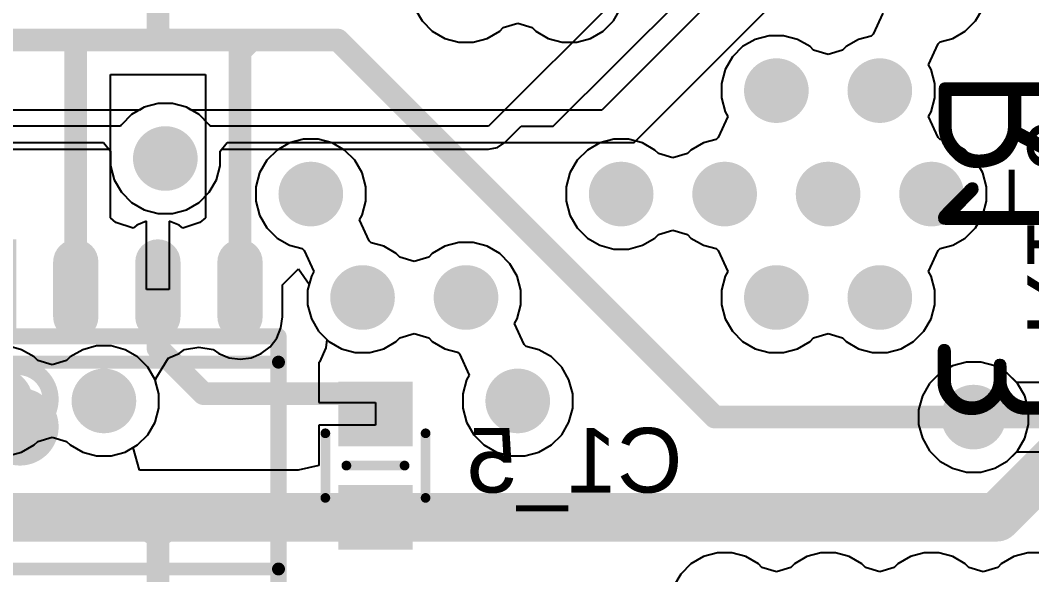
# Model space of a CAD drawing. Header units: inches. Extents: x 0 to 106, y 0 to 106.
# Drawn here: x 58.51 to 74.15, y 50.31 to 58.89 of the extents above; entities that cross this region are included whole.
import ezdxf

# ---------------------------------------------------------------- set-up
doc = ezdxf.new("R2010")
doc.units = ezdxf.units.IN
for name, color, linetype in [('Assembly Notes', 56, 'Continuous'), ('Board Shape', 56, 'Continuous'), ('Bottom Layer', 5, 'Continuous'), ('Bottom Overlay', 54, 'Continuous'), ('Bottom Paste', 16, 'Continuous'), ('Bottom Solder', 6, 'Continuous'), ('Layer 1', 16, 'Continuous'), ('Layer 2', 76, 'Continuous'), ('Mechanical 13', 56, 'Continuous'), ('Top Layer', 1, 'Continuous'), ('Via Holes', 16, 'Continuous')]:
    doc.layers.add(name, color=color, linetype=linetype)
doc.styles.add('Arial', font='', dxfattribs={"height": 0.2})
doc.styles.add('GOST type B', font='', dxfattribs={"height": 0.2})
doc.styles.get('Arial').set_extended_font_data('Arial')
doc.styles.get('GOST type B').set_extended_font_data('GOST type B')

# ---------------------------------------------------------------- blocks, each defined once
blk = doc.blocks.new('0603R_B_194')
at = {"layer": 'Bottom Layer'}
for points in [[(-0.25, 0.475), (-0.25, -0.475), (-1.05, -0.475), (-1.05, 0.475)], [(1.05, 0.475), (1.05, -0.475), (0.25, -0.475), (0.25, 0.475)]]:
    blk.add_hatch(color=5, dxfattribs=at).paths.add_polyline_path(points)
at = {"layer": 'Bottom Paste'}
for points in [[(-0.25, 0.475), (-0.25, -0.475), (-1.05, -0.475), (-1.05, 0.475)], [(1.05, 0.475), (1.05, -0.475), (0.25, -0.475), (0.25, 0.475)]]:
    blk.add_hatch(color=16, dxfattribs=at).paths.add_polyline_path(points)
at = {"layer": 'Bottom Solder'}
for points in [[(-0.2, 0.525), (-0.2, -0.525), (-1.1, -0.525), (-1.1, 0.525)], [(1.1, 0.525), (1.1, -0.525), (0.2, -0.525), (0.2, 0.525)]]:
    blk.add_hatch(color=6, dxfattribs=at).paths.add_polyline_path(points)
at = {"layer": 'Assembly Notes'}
for points in [[(0.85, 0.475, 0.25, 0.25, 0), (-0.85, 0.475, 0.25, 0.25, 0)], [(-0.85, -0.475, 0.25, 0.25, 0), (-0.85, 0.475, 0.25, 0.25, 0)], [(0.85, -0.475, 0.25, 0.25, 0), (0.85, 0.475, 0.25, 0.25, 0)], [(0.85, -0.475, 0.25, 0.25, 0), (-0.85, -0.475, 0.25, 0.25, 0)]]:
    blk.add_lwpolyline(points, format="xyseb", dxfattribs=at)
for points in [[(-0.913, 0.475, 0.125, 0.125, 1), (-0.788, 0.475, 0.125, 0.125, 1)], [(-0.913, 0.475, 0.125, 0.125, 1), (-0.788, 0.475, 0.125, 0.125, 1)], [(0.787, 0.475, 0.125, 0.125, 1), (0.912, 0.475, 0.125, 0.125, 1)], [(0.787, 0.475, 0.125, 0.125, 1), (0.912, 0.475, 0.125, 0.125, 1)], [(-0.913, -0.475, 0.125, 0.125, 1), (-0.788, -0.475, 0.125, 0.125, 1)], [(-0.913, -0.475, 0.125, 0.125, 1), (-0.788, -0.475, 0.125, 0.125, 1)], [(0.787, -0.475, 0.125, 0.125, 1), (0.912, -0.475, 0.125, 0.125, 1)], [(0.787, -0.475, 0.125, 0.125, 1), (0.912, -0.475, 0.125, 0.125, 1)]]:
    blk.add_lwpolyline(points, format="xyseb", close=True, dxfattribs=at)
at = {"layer": 'Bottom Overlay'}
for points in [[(0.5, 0.725, 0.15, 0.15, 0), (-0.5, 0.725, 0.15, 0.15, 0)], [(0.5, -0.725, 0.15, 0.15, 0), (-0.5, -0.725, 0.15, 0.15, 0)]]:
    blk.add_lwpolyline(points, format="xyseb", dxfattribs=at)
for points in [[(-0.537, 0.725, 0.075, 0.075, 1), (-0.462, 0.725, 0.075, 0.075, 1)], [(0.462, 0.725, 0.075, 0.075, 1), (0.537, 0.725, 0.075, 0.075, 1)], [(-0.537, -0.725, 0.075, 0.075, 1), (-0.462, -0.725, 0.075, 0.075, 1)], [(0.462, -0.725, 0.075, 0.075, 1), (0.537, -0.725, 0.075, 0.075, 1)]]:
    blk.add_lwpolyline(points, format="xyseb", close=True, dxfattribs=at)
at = {"layer": 'Assembly Notes', "style": 'GOST type B', "text_generation_flag": 2}
blk.add_text('R1_3', height=2.15, rotation=-180, dxfattribs=at).set_placement((-2.4, -1.4))
blk = doc.blocks.new('SOIC_8_B_246')
at = {"layer": 'Bottom Layer'}
h = blk.add_hatch(color=5, dxfattribs=at)
edge = h.paths.add_edge_path()
edge.add_arc((-3.15, 1.905), 0.3, 90, 270)
edge.add_line((-3.15, 1.605), (-2.3, 1.605))
edge.add_arc((-2.3, 1.905), 0.3, 270, 450)
edge.add_line((-2.3, 2.205), (-3.15, 2.205))
h = blk.add_hatch(color=5, dxfattribs=at)
edge = h.paths.add_edge_path()
edge.add_arc((2.3, 1.905), 0.3, 90, 270)
edge.add_line((2.3, 1.605), (3.15, 1.605))
edge.add_arc((3.15, 1.905), 0.3, 270, 450)
edge.add_line((3.15, 2.205), (2.3, 2.205))
h = blk.add_hatch(color=5, dxfattribs=at)
edge = h.paths.add_edge_path()
edge.add_arc((-3.15, 0.635), 0.3, 90, 270)
edge.add_line((-3.15, 0.335), (-2.3, 0.335))
edge.add_arc((-2.3, 0.635), 0.3, 270, 450)
edge.add_line((-2.3, 0.935), (-3.15, 0.935))
h = blk.add_hatch(color=5, dxfattribs=at)
edge = h.paths.add_edge_path()
edge.add_arc((2.3, 0.635), 0.3, 90, 270)
edge.add_line((2.3, 0.335), (3.15, 0.335))
edge.add_arc((3.15, 0.635), 0.3, 270, 450)
edge.add_line((3.15, 0.935), (2.3, 0.935))
h = blk.add_hatch(color=5, dxfattribs=at)
edge = h.paths.add_edge_path()
edge.add_arc((-3.15, -0.635), 0.3, 90, 270)
edge.add_line((-3.15, -0.935), (-2.3, -0.935))
edge.add_arc((-2.3, -0.635), 0.3, 270, 450)
edge.add_line((-2.3, -0.335), (-3.15, -0.335))
h = blk.add_hatch(color=5, dxfattribs=at)
edge = h.paths.add_edge_path()
edge.add_arc((2.3, -0.635), 0.3, 90, 270)
edge.add_line((2.3, -0.935), (3.15, -0.935))
edge.add_arc((3.15, -0.635), 0.3, 270, 450)
edge.add_line((3.15, -0.335), (2.3, -0.335))
blk.add_hatch(color=5, dxfattribs=at).paths.add_polyline_path([(-2, -1.605), (-2, -2.205), (-3.45, -2.205), (-3.45, -1.605)])
h = blk.add_hatch(color=5, dxfattribs=at)
edge = h.paths.add_edge_path()
edge.add_arc((2.3, -1.905), 0.3, 90, 270)
edge.add_line((2.3, -2.205), (3.15, -2.205))
edge.add_arc((3.15, -1.905), 0.3, 270, 450)
edge.add_line((3.15, -1.605), (2.3, -1.605))
at = {"layer": 'Bottom Paste'}
h = blk.add_hatch(color=16, dxfattribs=at)
edge = h.paths.add_edge_path()
edge.add_arc((-3.15, 1.905), 0.3, 90, 270)
edge.add_line((-3.15, 1.605), (-2.3, 1.605))
edge.add_arc((-2.3, 1.905), 0.3, 270, 450)
edge.add_line((-2.3, 2.205), (-3.15, 2.205))
h = blk.add_hatch(color=16, dxfattribs=at)
edge = h.paths.add_edge_path()
edge.add_arc((2.3, 1.905), 0.3, 90, 270)
edge.add_line((2.3, 1.605), (3.15, 1.605))
edge.add_arc((3.15, 1.905), 0.3, 270, 450)
edge.add_line((3.15, 2.205), (2.3, 2.205))
h = blk.add_hatch(color=16, dxfattribs=at)
edge = h.paths.add_edge_path()
edge.add_arc((-3.15, 0.635), 0.3, 90, 270)
edge.add_line((-3.15, 0.335), (-2.3, 0.335))
edge.add_arc((-2.3, 0.635), 0.3, 270, 450)
edge.add_line((-2.3, 0.935), (-3.15, 0.935))
h = blk.add_hatch(color=16, dxfattribs=at)
edge = h.paths.add_edge_path()
edge.add_arc((2.3, 0.635), 0.3, 90, 270)
edge.add_line((2.3, 0.335), (3.15, 0.335))
edge.add_arc((3.15, 0.635), 0.3, 270, 450)
edge.add_line((3.15, 0.935), (2.3, 0.935))
h = blk.add_hatch(color=16, dxfattribs=at)
edge = h.paths.add_edge_path()
edge.add_arc((-3.15, -0.635), 0.3, 90, 270)
edge.add_line((-3.15, -0.935), (-2.3, -0.935))
edge.add_arc((-2.3, -0.635), 0.3, 270, 450)
edge.add_line((-2.3, -0.335), (-3.15, -0.335))
h = blk.add_hatch(color=16, dxfattribs=at)
edge = h.paths.add_edge_path()
edge.add_arc((2.3, -0.635), 0.3, 90, 270)
edge.add_line((2.3, -0.935), (3.15, -0.935))
edge.add_arc((3.15, -0.635), 0.3, 270, 450)
edge.add_line((3.15, -0.335), (2.3, -0.335))
blk.add_hatch(color=16, dxfattribs=at).paths.add_polyline_path([(-2, -1.605), (-2, -2.205), (-3.45, -2.205), (-3.45, -1.605)])
h = blk.add_hatch(color=16, dxfattribs=at)
edge = h.paths.add_edge_path()
edge.add_arc((2.3, -1.905), 0.3, 90, 270)
edge.add_line((2.3, -2.205), (3.15, -2.205))
edge.add_arc((3.15, -1.905), 0.3, 270, 450)
edge.add_line((3.15, -1.605), (2.3, -1.605))
at = {"layer": 'Bottom Solder'}
h = blk.add_hatch(color=6, dxfattribs=at)
edge = h.paths.add_edge_path()
edge.add_arc((-3.15, 1.905), 0.35, 90, 270)
edge.add_line((-3.15, 1.555), (-2.3, 1.555))
edge.add_arc((-2.3, 1.905), 0.35, 270, 450)
edge.add_line((-2.3, 2.255), (-3.15, 2.255))
h = blk.add_hatch(color=6, dxfattribs=at)
edge = h.paths.add_edge_path()
edge.add_arc((2.3, 1.905), 0.35, 90, 270)
edge.add_line((2.3, 1.555), (3.15, 1.555))
edge.add_arc((3.15, 1.905), 0.35, 270, 450)
edge.add_line((3.15, 2.255), (2.3, 2.255))
h = blk.add_hatch(color=6, dxfattribs=at)
edge = h.paths.add_edge_path()
edge.add_arc((-3.15, 0.635), 0.35, 90, 270)
edge.add_line((-3.15, 0.285), (-2.3, 0.285))
edge.add_arc((-2.3, 0.635), 0.35, 270, 450)
edge.add_line((-2.3, 0.985), (-3.15, 0.985))
h = blk.add_hatch(color=6, dxfattribs=at)
edge = h.paths.add_edge_path()
edge.add_arc((2.3, 0.635), 0.35, 90, 270)
edge.add_line((2.3, 0.285), (3.15, 0.285))
edge.add_arc((3.15, 0.635), 0.35, 270, 450)
edge.add_line((3.15, 0.985), (2.3, 0.985))
h = blk.add_hatch(color=6, dxfattribs=at)
edge = h.paths.add_edge_path()
edge.add_arc((-3.15, -0.635), 0.35, 90, 270)
edge.add_line((-3.15, -0.985), (-2.3, -0.985))
edge.add_arc((-2.3, -0.635), 0.35, 270, 450)
edge.add_line((-2.3, -0.285), (-3.15, -0.285))
h = blk.add_hatch(color=6, dxfattribs=at)
edge = h.paths.add_edge_path()
edge.add_arc((2.3, -0.635), 0.35, 90, 270)
edge.add_line((2.3, -0.985), (3.15, -0.985))
edge.add_arc((3.15, -0.635), 0.35, 270, 450)
edge.add_line((3.15, -0.285), (2.3, -0.285))
blk.add_hatch(color=6, dxfattribs=at).paths.add_polyline_path([(-1.95, -1.555), (-1.95, -2.255), (-3.5, -2.255), (-3.5, -1.555)])
h = blk.add_hatch(color=6, dxfattribs=at)
edge = h.paths.add_edge_path()
edge.add_arc((2.3, -1.905), 0.35, 90, 270)
edge.add_line((2.3, -2.255), (3.15, -2.255))
edge.add_arc((3.15, -1.905), 0.35, 270, 450)
edge.add_line((3.15, -1.555), (2.3, -1.555))
at = {"layer": 'Bottom Overlay'}
for points in [[(1.6, 2.5, 0.2, 0.2, 0), (-1.6, 2.5, 0.2, 0.2, 0)], [(-1.6, -2.5, 0.2, 0.2, 0), (-1.6, 2.5, 0.2, 0.2, 0)], [(1.6, -2.5, 0.2, 0.2, 0), (1.6, 2.5, 0.2, 0.2, 0)], [(1.6, -2.5, 0.2, 0.2, 0), (-1.6, -2.5, 0.2, 0.2, 0)]]:
    blk.add_lwpolyline(points, format="xyseb", dxfattribs=at)
for points in [[(-1.65, 2.5, 0.1, 0.1, 1), (-1.55, 2.5, 0.1, 0.1, 1)], [(-1.65, 2.5, 0.1, 0.1, 1), (-1.55, 2.5, 0.1, 0.1, 1)], [(1.55, 2.5, 0.1, 0.1, 1), (1.65, 2.5, 0.1, 0.1, 1)], [(1.55, 2.5, 0.1, 0.1, 1), (1.65, 2.5, 0.1, 0.1, 1)], [(-0.3, -1.5, 0.6, 0.6, 1), (-0.9, -1.5, 0.6, 0.6, 1)], [(-1.05, -1.5, 0.3, 0.3, 1), (-0.75, -1.5, 0.3, 0.3, 1)], [(-0.45, -1.5, 0.3, 0.3, 1), (-0.15, -1.5, 0.3, 0.3, 1)], [(-1.65, -2.5, 0.1, 0.1, 1), (-1.55, -2.5, 0.1, 0.1, 1)], [(-1.65, -2.5, 0.1, 0.1, 1), (-1.55, -2.5, 0.1, 0.1, 1)], [(1.55, -2.5, 0.1, 0.1, 1), (1.65, -2.5, 0.1, 0.1, 1)], [(1.55, -2.5, 0.1, 0.1, 1), (1.65, -2.5, 0.1, 0.1, 1)], [(-2.6, -2.755, 0.25, 0.25, 1), (-2.85, -2.755, 0.25, 0.25, 1)], [(-2.913, -2.755, 0.125, 0.125, 1), (-2.788, -2.755, 0.125, 0.125, 1)], [(-2.662, -2.755, 0.125, 0.125, 1), (-2.538, -2.755, 0.125, 0.125, 1)]]:
    blk.add_lwpolyline(points, format="xyseb", close=True, dxfattribs=at)
at = {"layer": 'Mechanical 13'}
for points in [[(-2, -2.5, 0.25, 0.25, 0), (-2, 2.5, 0.25, 0.25, 0)], [(2, 2.5, 0.25, 0.25, 0), (-2, 2.5, 0.25, 0.25, 0)], [(2, -2.5, 0.25, 0.25, 0), (2, 2.5, 0.25, 0.25, 0)], [(2, -2.5, 0.25, 0.25, 0), (-2, -2.5, 0.25, 0.25, 0)]]:
    blk.add_lwpolyline(points, format="xyseb", dxfattribs=at)
for points in [[(-2.063, 2.5, 0.125, 0.125, 1), (-1.938, 2.5, 0.125, 0.125, 1)], [(-2.063, 2.5, 0.125, 0.125, 1), (-1.938, 2.5, 0.125, 0.125, 1)], [(1.937, 2.5, 0.125, 0.125, 1), (2.062, 2.5, 0.125, 0.125, 1)], [(1.937, 2.5, 0.125, 0.125, 1), (2.062, 2.5, 0.125, 0.125, 1)], [(-0.525, -1.525, 0.25, 0.25, 1), (-1.525, -1.525, 0.25, 0.25, 1)], [(-1.587, -1.525, 0.125, 0.125, 1), (-1.463, -1.525, 0.125, 0.125, 1)], [(-0.588, -1.525, 0.125, 0.125, 1), (-0.463, -1.525, 0.125, 0.125, 1)], [(-2.063, -2.5, 0.125, 0.125, 1), (-1.938, -2.5, 0.125, 0.125, 1)], [(-2.063, -2.5, 0.125, 0.125, 1), (-1.938, -2.5, 0.125, 0.125, 1)], [(1.937, -2.5, 0.125, 0.125, 1), (2.062, -2.5, 0.125, 0.125, 1)], [(1.937, -2.5, 0.125, 0.125, 1), (2.062, -2.5, 0.125, 0.125, 1)]]:
    blk.add_lwpolyline(points, format="xyseb", close=True, dxfattribs=at)
blk = doc.blocks.new('0603C_B_254')
at = {"layer": 'Bottom Layer'}
for points in [[(-0.35, 0.525), (-0.35, -0.525), (-1.25, -0.525), (-1.25, 0.525)], [(1.25, 0.525), (1.25, -0.525), (0.35, -0.525), (0.35, 0.525)]]:
    blk.add_hatch(color=5, dxfattribs=at).paths.add_polyline_path(points)
at = {"layer": 'Bottom Paste'}
for points in [[(-0.35, 0.525), (-0.35, -0.525), (-1.25, -0.525), (-1.25, 0.525)], [(1.25, 0.525), (1.25, -0.525), (0.35, -0.525), (0.35, 0.525)]]:
    blk.add_hatch(color=16, dxfattribs=at).paths.add_polyline_path(points)
at = {"layer": 'Bottom Solder'}
for points in [[(-0.3, 0.575), (-0.3, -0.575), (-1.3, -0.575), (-1.3, 0.575)], [(1.3, 0.575), (1.3, -0.575), (0.3, -0.575), (0.3, 0.575)]]:
    blk.add_hatch(color=6, dxfattribs=at).paths.add_polyline_path(points)
at = {"layer": 'Bottom Overlay'}
for points in [[(0.5, 0.775, 0.15, 0.15, 0), (-0.5, 0.775, 0.15, 0.15, 0)], [(0, -0.45, 0.15, 0.15, 0), (0, 0.45, 0.15, 0.15, 0)], [(0.5, -0.775, 0.15, 0.15, 0), (-0.5, -0.775, 0.15, 0.15, 0)]]:
    blk.add_lwpolyline(points, format="xyseb", dxfattribs=at)
for points in [[(-0.537, 0.775, 0.075, 0.075, 1), (-0.462, 0.775, 0.075, 0.075, 1)], [(0.462, 0.775, 0.075, 0.075, 1), (0.537, 0.775, 0.075, 0.075, 1)], [(-0.038, 0.45, 0.075, 0.075, 1), (0.038, 0.45, 0.075, 0.075, 1)], [(-0.038, -0.45, 0.075, 0.075, 1), (0.038, -0.45, 0.075, 0.075, 1)], [(-0.537, -0.775, 0.075, 0.075, 1), (-0.462, -0.775, 0.075, 0.075, 1)], [(0.462, -0.775, 0.075, 0.075, 1), (0.537, -0.775, 0.075, 0.075, 1)]]:
    blk.add_lwpolyline(points, format="xyseb", close=True, dxfattribs=at)

msp = doc.modelspace()

# ---------------------------------------------------------------- hatches: boundary and pattern name
at = {"layer": 'Bottom Layer'}
h = msp.add_hatch(color=5, dxfattribs=at)
edge = h.paths.add_edge_path()
edge.add_arc((70.2, 57.8), 0.5, 0, 360)
h = msp.add_hatch(color=5, dxfattribs=at)
edge = h.paths.add_edge_path()
edge.add_arc((71.8, 57.8), 0.5, 0, 360)
h = msp.add_hatch(color=5, dxfattribs=at)
edge = h.paths.add_edge_path()
edge.add_arc((60.75, 56.75), 0.5, 0, 360)
h = msp.add_hatch(color=5, dxfattribs=at)
edge = h.paths.add_edge_path()
edge.add_arc((63, 56.2), 0.5, 0, 360)
h = msp.add_hatch(color=5, dxfattribs=at)
edge = h.paths.add_edge_path()
edge.add_arc((67.8, 56.2), 0.5, 0, 360)
h = msp.add_hatch(color=5, dxfattribs=at)
edge = h.paths.add_edge_path()
edge.add_arc((69.4, 56.2), 0.5, 0, 360)
h = msp.add_hatch(color=5, dxfattribs=at)
edge = h.paths.add_edge_path()
edge.add_arc((71, 56.2), 0.5, 0, 360)
h = msp.add_hatch(color=5, dxfattribs=at)
edge = h.paths.add_edge_path()
edge.add_arc((72.6, 56.2), 0.5, 0, 360)
h = msp.add_hatch(color=5, dxfattribs=at)
edge = h.paths.add_edge_path()
edge.add_arc((63.8, 54.6), 0.5, 0, 360)
h = msp.add_hatch(color=5, dxfattribs=at)
edge = h.paths.add_edge_path()
edge.add_arc((65.4, 54.6), 0.5, 0, 360)
h = msp.add_hatch(color=5, dxfattribs=at)
edge = h.paths.add_edge_path()
edge.add_arc((70.2, 54.6), 0.5, 0, 360)
h = msp.add_hatch(color=5, dxfattribs=at)
edge = h.paths.add_edge_path()
edge.add_arc((71.8, 54.6), 0.5, 0, 360)
h = msp.add_hatch(color=5, dxfattribs=at)
edge = h.paths.add_edge_path()
edge.add_arc((58.2, 53), 0.5, 0, 360)
h = msp.add_hatch(color=5, dxfattribs=at)
edge = h.paths.add_edge_path()
edge.add_arc((59.8, 53), 0.5, 0, 360)
h = msp.add_hatch(color=5, dxfattribs=at)
edge = h.paths.add_edge_path()
edge.add_arc((66.2, 53), 0.5, 0, 360)
h = msp.add_hatch(color=5, dxfattribs=at)
edge = h.paths.add_edge_path()
edge.add_arc((73.25, 52.75), 0.5, 0, 360)
at = {"layer": 'Layer 1'}
h = msp.add_hatch(color=16, dxfattribs=at)
edge = h.paths.add_edge_path()
edge.add_arc((70.2, 57.8), 0.5, 0, 360)
h = msp.add_hatch(color=16, dxfattribs=at)
edge = h.paths.add_edge_path()
edge.add_arc((71.8, 57.8), 0.5, 0, 360)
h = msp.add_hatch(color=16, dxfattribs=at)
edge = h.paths.add_edge_path()
edge.add_arc((60.75, 56.75), 0.5, 0, 360)
h = msp.add_hatch(color=16, dxfattribs=at)
edge = h.paths.add_edge_path()
edge.add_arc((63, 56.2), 0.5, 0, 360)
h = msp.add_hatch(color=16, dxfattribs=at)
edge = h.paths.add_edge_path()
edge.add_arc((67.8, 56.2), 0.5, 0, 360)
h = msp.add_hatch(color=16, dxfattribs=at)
edge = h.paths.add_edge_path()
edge.add_arc((69.4, 56.2), 0.5, 0, 360)
h = msp.add_hatch(color=16, dxfattribs=at)
edge = h.paths.add_edge_path()
edge.add_arc((71, 56.2), 0.5, 0, 360)
h = msp.add_hatch(color=16, dxfattribs=at)
edge = h.paths.add_edge_path()
edge.add_arc((72.6, 56.2), 0.5, 0, 360)
h = msp.add_hatch(color=16, dxfattribs=at)
edge = h.paths.add_edge_path()
edge.add_arc((63.8, 54.6), 0.5, 0, 360)
h = msp.add_hatch(color=16, dxfattribs=at)
edge = h.paths.add_edge_path()
edge.add_arc((65.4, 54.6), 0.5, 0, 360)
h = msp.add_hatch(color=16, dxfattribs=at)
edge = h.paths.add_edge_path()
edge.add_arc((70.2, 54.6), 0.5, 0, 360)
h = msp.add_hatch(color=16, dxfattribs=at)
edge = h.paths.add_edge_path()
edge.add_arc((71.8, 54.6), 0.5, 0, 360)
h = msp.add_hatch(color=16, dxfattribs=at)
edge = h.paths.add_edge_path()
edge.add_arc((58.2, 53), 0.5, 0, 360)
h = msp.add_hatch(color=16, dxfattribs=at)
edge = h.paths.add_edge_path()
edge.add_arc((59.8, 53), 0.5, 0, 360)
h = msp.add_hatch(color=16, dxfattribs=at)
edge = h.paths.add_edge_path()
edge.add_arc((66.2, 53), 0.5, 0, 360)
h = msp.add_hatch(color=16, dxfattribs=at)
edge = h.paths.add_edge_path()
edge.add_arc((73.25, 52.75), 0.5, 0, 360)
at = {"layer": 'Layer 2'}
h = msp.add_hatch(color=76, dxfattribs=at)
edge = h.paths.add_edge_path()
edge.add_arc((70.2, 57.8), 0.5, 0, 360)
h = msp.add_hatch(color=76, dxfattribs=at)
edge = h.paths.add_edge_path()
edge.add_arc((71.8, 57.8), 0.5, 0, 360)
h = msp.add_hatch(color=76, dxfattribs=at)
edge = h.paths.add_edge_path()
edge.add_arc((60.75, 56.75), 0.5, 0, 360)
h = msp.add_hatch(color=76, dxfattribs=at)
edge = h.paths.add_edge_path()
edge.add_arc((63, 56.2), 0.5, 0, 360)
h = msp.add_hatch(color=76, dxfattribs=at)
edge = h.paths.add_edge_path()
edge.add_arc((67.8, 56.2), 0.5, 0, 360)
h = msp.add_hatch(color=76, dxfattribs=at)
edge = h.paths.add_edge_path()
edge.add_arc((69.4, 56.2), 0.5, 0, 360)
h = msp.add_hatch(color=76, dxfattribs=at)
edge = h.paths.add_edge_path()
edge.add_arc((71, 56.2), 0.5, 0, 360)
h = msp.add_hatch(color=76, dxfattribs=at)
edge = h.paths.add_edge_path()
edge.add_arc((72.6, 56.2), 0.5, 0, 360)
h = msp.add_hatch(color=76, dxfattribs=at)
edge = h.paths.add_edge_path()
edge.add_arc((63.8, 54.6), 0.5, 0, 360)
h = msp.add_hatch(color=76, dxfattribs=at)
edge = h.paths.add_edge_path()
edge.add_arc((65.4, 54.6), 0.5, 0, 360)
h = msp.add_hatch(color=76, dxfattribs=at)
edge = h.paths.add_edge_path()
edge.add_arc((70.2, 54.6), 0.5, 0, 360)
h = msp.add_hatch(color=76, dxfattribs=at)
edge = h.paths.add_edge_path()
edge.add_arc((71.8, 54.6), 0.5, 0, 360)
h = msp.add_hatch(color=76, dxfattribs=at)
edge = h.paths.add_edge_path()
edge.add_arc((58.2, 53), 0.5, 0, 360)
h = msp.add_hatch(color=76, dxfattribs=at)
edge = h.paths.add_edge_path()
edge.add_arc((59.8, 53), 0.5, 0, 360)
h = msp.add_hatch(color=76, dxfattribs=at)
edge = h.paths.add_edge_path()
edge.add_arc((66.2, 53), 0.5, 0, 360)
h = msp.add_hatch(color=76, dxfattribs=at)
edge = h.paths.add_edge_path()
edge.add_arc((73.25, 52.75), 0.5, 0, 360)
at = {"layer": 'Top Layer'}
h = msp.add_hatch(color=1, dxfattribs=at)
edge = h.paths.add_edge_path()
edge.add_arc((70.2, 57.8), 0.5, 0, 360)
h = msp.add_hatch(color=1, dxfattribs=at)
edge = h.paths.add_edge_path()
edge.add_arc((71.8, 57.8), 0.5, 0, 360)
h = msp.add_hatch(color=1, dxfattribs=at)
edge = h.paths.add_edge_path()
edge.add_arc((60.75, 56.75), 0.5, 0, 360)
h = msp.add_hatch(color=1, dxfattribs=at)
edge = h.paths.add_edge_path()
edge.add_arc((63, 56.2), 0.5, 0, 360)
h = msp.add_hatch(color=1, dxfattribs=at)
edge = h.paths.add_edge_path()
edge.add_arc((67.8, 56.2), 0.5, 0, 360)
h = msp.add_hatch(color=1, dxfattribs=at)
edge = h.paths.add_edge_path()
edge.add_arc((69.4, 56.2), 0.5, 0, 360)
h = msp.add_hatch(color=1, dxfattribs=at)
edge = h.paths.add_edge_path()
edge.add_arc((71, 56.2), 0.5, 0, 360)
h = msp.add_hatch(color=1, dxfattribs=at)
edge = h.paths.add_edge_path()
edge.add_arc((72.6, 56.2), 0.5, 0, 360)
h = msp.add_hatch(color=1, dxfattribs=at)
edge = h.paths.add_edge_path()
edge.add_arc((63.8, 54.6), 0.5, 0, 360)
h = msp.add_hatch(color=1, dxfattribs=at)
edge = h.paths.add_edge_path()
edge.add_arc((65.4, 54.6), 0.5, 0, 360)
h = msp.add_hatch(color=1, dxfattribs=at)
edge = h.paths.add_edge_path()
edge.add_arc((70.2, 54.6), 0.5, 0, 360)
h = msp.add_hatch(color=1, dxfattribs=at)
edge = h.paths.add_edge_path()
edge.add_arc((71.8, 54.6), 0.5, 0, 360)
h = msp.add_hatch(color=1, dxfattribs=at)
edge = h.paths.add_edge_path()
edge.add_arc((58.2, 53), 0.5, 0, 360)
h = msp.add_hatch(color=1, dxfattribs=at)
edge = h.paths.add_edge_path()
edge.add_arc((59.8, 53), 0.5, 0, 360)
h = msp.add_hatch(color=1, dxfattribs=at)
edge = h.paths.add_edge_path()
edge.add_arc((66.2, 53), 0.5, 0, 360)
h = msp.add_hatch(color=1, dxfattribs=at)
edge = h.paths.add_edge_path()
edge.add_arc((73.25, 52.75), 0.5, 0, 360)
at = {"layer": 'Via Holes'}
h = msp.add_hatch(color=7, dxfattribs=at)
edge = h.paths.add_edge_path()
edge.add_arc((70.2, 57.8), 0.25, 0, 360)
h = msp.add_hatch(color=7, dxfattribs=at)
edge = h.paths.add_edge_path()
edge.add_arc((71.8, 57.8), 0.25, 0, 360)
h = msp.add_hatch(color=7, dxfattribs=at)
edge = h.paths.add_edge_path()
edge.add_arc((60.75, 56.75), 0.25, 0, 360)
h = msp.add_hatch(color=7, dxfattribs=at)
edge = h.paths.add_edge_path()
edge.add_arc((63, 56.2), 0.25, 0, 360)
h = msp.add_hatch(color=7, dxfattribs=at)
edge = h.paths.add_edge_path()
edge.add_arc((67.8, 56.2), 0.25, 0, 360)
h = msp.add_hatch(color=7, dxfattribs=at)
edge = h.paths.add_edge_path()
edge.add_arc((69.4, 56.2), 0.25, 0, 360)
h = msp.add_hatch(color=7, dxfattribs=at)
edge = h.paths.add_edge_path()
edge.add_arc((71, 56.2), 0.25, 0, 360)
h = msp.add_hatch(color=7, dxfattribs=at)
edge = h.paths.add_edge_path()
edge.add_arc((72.6, 56.2), 0.25, 0, 360)
h = msp.add_hatch(color=7, dxfattribs=at)
edge = h.paths.add_edge_path()
edge.add_arc((63.8, 54.6), 0.25, 0, 360)
h = msp.add_hatch(color=7, dxfattribs=at)
edge = h.paths.add_edge_path()
edge.add_arc((65.4, 54.6), 0.25, 0, 360)
h = msp.add_hatch(color=7, dxfattribs=at)
edge = h.paths.add_edge_path()
edge.add_arc((70.2, 54.6), 0.25, 0, 360)
h = msp.add_hatch(color=7, dxfattribs=at)
edge = h.paths.add_edge_path()
edge.add_arc((71.8, 54.6), 0.25, 0, 360)
h = msp.add_hatch(color=7, dxfattribs=at)
edge = h.paths.add_edge_path()
edge.add_arc((59.8, 53), 0.25, 0, 360)
h = msp.add_hatch(color=7, dxfattribs=at)
edge = h.paths.add_edge_path()
edge.add_arc((66.2, 53), 0.25, 0, 360)
h = msp.add_hatch(color=7, dxfattribs=at)
edge = h.paths.add_edge_path()
edge.add_arc((73.25, 52.75), 0.25, 0, 360)

# ---------------------------------------------------------------- linework, layer by layer
at = {"layer": 'Board Shape'}
msp.add_lwpolyline([(68.125, 103.796, 0.2, 0.2, -0.680616), (76.614, 5.551, 0.2, 0.2, 0)], format="xyseb", dxfattribs=at)
at = {"layer": 'Bottom Layer'}
for p, q in [((59.9, 55.83), (59.9, 58.048)), ((59.9, 58.048), (61.37, 58.048)), ((61.37, 58.048), (61.37, 55.83)), ((59.985, 55.762), (59.9, 55.83)), ((60.25, 55.674), (59.985, 55.762)), ((60.307, 55.718), (60.25, 55.674)), ((60.46, 55.781), (60.307, 55.718)), ((60.46, 54.725), (60.46, 55.781)), ((60.963, 55.718), (60.81, 55.781)), ((60.81, 55.781), (60.81, 54.725)), ((61.02, 55.674), (60.963, 55.718)), ((61.285, 55.762), (61.02, 55.674)), ((61.37, 55.83), (61.285, 55.762)), ((62.561, 54.795), (62.81, 55.042)), ((62.81, 55.042), (62.976, 54.807)), ((62.561, 54.3), (62.561, 54.795)), ((62.976, 54.807), (62.95, 54.712)), ((60.81, 54.725), (60.46, 54.725)), ((62.95, 54.712), (62.95, 54.488)), ((62.95, 54.488), (63.008, 54.272)), ((62.538, 54.13), (62.561, 54.3)), ((62.473, 53.972), (62.538, 54.13)), ((63.008, 54.272), (63.12, 54.078)), ((62.369, 53.836), (62.473, 53.972)), ((63.12, 54.078), (63.248, 53.95)), ((61.049, 53.798), (61.27, 53.83)), ((61.27, 53.83), (61.491, 53.798)), ((62.233, 53.732), (62.369, 53.836)), ((63.232, 53.819), (63.132, 53.6)), ((63.248, 53.95), (63.232, 53.819)), ((60.604, 53.348), (60.801, 53.666)), ((60.801, 53.666), (60.805, 53.667)), ((60.805, 53.667), (60.963, 53.732)), ((60.963, 53.732), (61.049, 53.798)), ((61.491, 53.798), (61.577, 53.732)), ((61.577, 53.732), (61.735, 53.667)), ((61.735, 53.667), (61.905, 53.644)), ((61.905, 53.644), (62.075, 53.667)), ((62.075, 53.667), (62.233, 53.732)), ((63.132, 53.6), (63.125, 53.6)), ((63.125, 53.6), (63.125, 52.975)), ((60.6, 53.3), (60.604, 53.348)), ((60.65, 53.112), (60.6, 53.3)), ((60.65, 52.888), (60.65, 53.112)), ((60.592, 52.672), (60.65, 52.888)), ((63.125, 52.975), (64, 52.975)), ((64, 52.975), (64, 52.625)), ((60.48, 52.478), (60.592, 52.672)), ((64, 52.625), (63.125, 52.625)), ((63.125, 52.625), (63.125, 52.35)), ((60.322, 52.32), (60.48, 52.478)), ((60.255, 52.281), (60.322, 52.32)), ((60.349, 51.931), (60.255, 52.281)), ((63.125, 52.35), (63.125, 52)), ((63.125, 52), (62.803, 51.931)), ((62.803, 51.931), (60.349, 51.931))]:
    msp.add_line(p, q, dxfattribs=at)
for points in [[(60.635, 58.698, 0.35, 0.35, 0), (60.635, 62.275, 0.35, 0.35, 0)], [(60.635, 58.698, 0.35, 0.35, 0), (60.75, 58.583, 0.35, 0.35, 0)], [(58.095, 58.583, 0.35, 0.35, 0), (59.365, 58.583, 0.35, 0.35, 0)], [(59.365, 58.583, 0.35, 0.35, 0), (60.75, 58.583, 0.35, 0.35, 0)], [(59.365, 54.725, 0.35, 0.35, 0), (59.365, 58.583, 0.35, 0.35, 0)], [(60.75, 58.583, 0.35, 0.35, 0), (62.083, 58.583, 0.35, 0.35, 0)], [(61.905, 58.405, 0.35, 0.35, 0), (62.083, 58.583, 0.35, 0.35, 0)], [(62.083, 58.583, 0.35, 0.35, 0), (63.417, 58.583, 0.35, 0.35, 0)], [(63.417, 58.583, 0.35, 0.35, 0), (69.25, 52.75, 0.35, 0.35, 0)], [(61.905, 54.725, 0.35, 0.35, 0), (61.905, 58.405, 0.35, 0.35, 0)], [(60.635, 53.819, 0.35, 0.35, 0), (60.635, 54.725, 0.35, 0.35, 0)], [(60.635, 53.819, 0.35, 0.35, 0), (61.342, 53.112, 0.35, 0.35, 0)], [(61.342, 53.112, 0.35, 0.35, 0), (63.613, 53.112, 0.35, 0.35, 0)], [(63.613, 53.112, 0.35, 0.35, 0), (63.925, 52.8, 0.35, 0.35, 0)], [(63.925, 52.8, 0.35, 0.35, 0), (64, 52.8, 0.35, 0.35, 0)], [(69.25, 52.75, 0.35, 0.35, 0), (73.25, 52.75, 0.35, 0.35, 0)], [(73.609, 51.2, 0.75, 0.75, 0), (74.6, 52.191, 0.75, 0.75, 0)], [(50.88, 51.2, 0.75, 0.75, 0), (60.7, 51.2, 0.75, 0.75, 0)], [(60.635, 51.135, 0.75, 0.75, 0), (60.7, 51.2, 0.75, 0.75, 0)], [(60.7, 51.2, 0.75, 0.75, 0), (64, 51.2, 0.75, 0.75, 0)], [(64, 51.2, 0.75, 0.75, 0), (73.609, 51.2, 0.75, 0.75, 0)], [(60.635, 49.275, 0.35, 0.35, 0), (60.635, 51.135, 0.35, 0.35, 0)]]:
    msp.add_lwpolyline(points, format="xyseb", dxfattribs=at)
for points in [[(60.547, 58.698, 0.175, 0.175, 1), (60.722, 58.698, 0.175, 0.175, 1)], [(60.547, 58.698, 0.175, 0.175, 1), (60.722, 58.698, 0.175, 0.175, 1)], [(59.277, 58.583, 0.175, 0.175, 1), (59.452, 58.583, 0.175, 0.175, 1)], [(59.277, 58.583, 0.175, 0.175, 1), (59.452, 58.583, 0.175, 0.175, 1)], [(59.277, 58.583, 0.175, 0.175, 1), (59.452, 58.583, 0.175, 0.175, 1)], [(60.662, 58.583, 0.175, 0.175, 1), (60.838, 58.583, 0.175, 0.175, 1)], [(60.662, 58.583, 0.175, 0.175, 1), (60.838, 58.583, 0.175, 0.175, 1)], [(60.662, 58.583, 0.175, 0.175, 1), (60.838, 58.583, 0.175, 0.175, 1)], [(61.996, 58.583, 0.175, 0.175, 1), (62.171, 58.583, 0.175, 0.175, 1)], [(61.996, 58.583, 0.175, 0.175, 1), (62.171, 58.583, 0.175, 0.175, 1)], [(61.996, 58.583, 0.175, 0.175, 1), (62.171, 58.583, 0.175, 0.175, 1)], [(63.329, 58.583, 0.175, 0.175, 1), (63.504, 58.583, 0.175, 0.175, 1)], [(63.329, 58.583, 0.175, 0.175, 1), (63.504, 58.583, 0.175, 0.175, 1)], [(61.817, 58.405, 0.175, 0.175, 1), (61.992, 58.405, 0.175, 0.175, 1)], [(61.817, 58.405, 0.175, 0.175, 1), (61.992, 58.405, 0.175, 0.175, 1)], [(59.277, 54.725, 0.175, 0.175, 1), (59.452, 54.725, 0.175, 0.175, 1)], [(60.547, 54.725, 0.175, 0.175, 1), (60.722, 54.725, 0.175, 0.175, 1)], [(61.817, 54.725, 0.175, 0.175, 1), (61.992, 54.725, 0.175, 0.175, 1)], [(60.547, 53.819, 0.175, 0.175, 1), (60.722, 53.819, 0.175, 0.175, 1)], [(60.547, 53.819, 0.175, 0.175, 1), (60.722, 53.819, 0.175, 0.175, 1)], [(61.254, 53.112, 0.175, 0.175, 1), (61.429, 53.112, 0.175, 0.175, 1)], [(61.254, 53.112, 0.175, 0.175, 1), (61.429, 53.112, 0.175, 0.175, 1)], [(63.526, 53.112, 0.175, 0.175, 1), (63.701, 53.112, 0.175, 0.175, 1)], [(63.526, 53.112, 0.175, 0.175, 1), (63.701, 53.112, 0.175, 0.175, 1)], [(63.837, 52.8, 0.175, 0.175, 1), (64.013, 52.8, 0.175, 0.175, 1)], [(63.837, 52.8, 0.175, 0.175, 1), (64.013, 52.8, 0.175, 0.175, 1)], [(63.912, 52.8, 0.175, 0.175, 1), (64.087, 52.8, 0.175, 0.175, 1)], [(69.162, 52.75, 0.175, 0.175, 1), (69.337, 52.75, 0.175, 0.175, 1)], [(69.162, 52.75, 0.175, 0.175, 1), (69.337, 52.75, 0.175, 0.175, 1)], [(73.163, 52.75, 0.175, 0.175, 1), (73.338, 52.75, 0.175, 0.175, 1)], [(60.447, 51.135, 0.375, 0.375, 1), (60.822, 51.135, 0.375, 0.375, 1)], [(60.513, 51.2, 0.375, 0.375, 1), (60.888, 51.2, 0.375, 0.375, 1)], [(60.513, 51.2, 0.375, 0.375, 1), (60.888, 51.2, 0.375, 0.375, 1)], [(60.513, 51.2, 0.375, 0.375, 1), (60.888, 51.2, 0.375, 0.375, 1)], [(63.812, 51.2, 0.375, 0.375, 1), (64.187, 51.2, 0.375, 0.375, 1)], [(63.812, 51.2, 0.375, 0.375, 1), (64.187, 51.2, 0.375, 0.375, 1)], [(73.422, 51.2, 0.375, 0.375, 1), (73.797, 51.2, 0.375, 0.375, 1)], [(73.422, 51.2, 0.375, 0.375, 1), (73.797, 51.2, 0.375, 0.375, 1)], [(60.547, 51.135, 0.175, 0.175, 1), (60.722, 51.135, 0.175, 0.175, 1)]]:
    msp.add_lwpolyline(points, format="xyseb", close=True, dxfattribs=at)
at = {"layer": 'Layer 1'}
for p, q in [((70, 61.5), (65.75, 57.25)), ((66.75, 57.25), (70.5, 61)), ((60.638, 57.6), (60.422, 57.542)), ((60.862, 57.6), (60.638, 57.6)), ((61.078, 57.542), (60.862, 57.6)), ((60.228, 57.43), (60.07, 57.272)), ((60.422, 57.542), (60.228, 57.43)), ((61.272, 57.43), (61.078, 57.542)), ((61.43, 57.272), (61.272, 57.43)), ((60.07, 57.272), (60.057, 57.25)), ((61.443, 57.25), (61.43, 57.272)), ((60.057, 57.25), (13.285, 57.25)), ((65.75, 57.25), (61.443, 57.25)), ((66.002, 56.998), (66.255, 57.25)), ((66.255, 57.25), (66.75, 57.25)), ((65.887, 56.92), (66.002, 56.998)), ((13.285, 56.893), (59.876, 56.893)), ((59.876, 56.893), (59.9, 56.862)), ((59.9, 56.862), (59.9, 56.638)), ((61.6, 56.862), (61.624, 56.893)), ((61.6, 56.638), (61.6, 56.862)), ((61.624, 56.893), (65.75, 56.893)), ((65.75, 56.893), (65.887, 56.92)), ((59.9, 56.638), (59.958, 56.422)), ((61.542, 56.422), (61.6, 56.638)), ((59.958, 56.422), (60.07, 56.228)), ((61.43, 56.228), (61.542, 56.422)), ((60.07, 56.228), (60.228, 56.07)), ((61.272, 56.07), (61.43, 56.228)), ((60.228, 56.07), (60.422, 55.958)), ((61.078, 55.958), (61.272, 56.07)), ((60.422, 55.958), (60.638, 55.9)), ((60.638, 55.9), (60.862, 55.9)), ((60.862, 55.9), (61.078, 55.958)), ((72.922, 53.542), (72.728, 53.43)), ((73.138, 53.6), (72.922, 53.542)), ((73.362, 53.6), (73.138, 53.6)), ((73.578, 53.542), (73.362, 53.6)), ((73.772, 53.43), (73.578, 53.542)), ((72.728, 53.43), (72.57, 53.272)), ((73.917, 53.285), (73.772, 53.43)), ((72.57, 53.272), (72.458, 53.078)), ((76.108, 53.285), (73.917, 53.285)), ((72.458, 53.078), (72.4, 52.862)), ((72.4, 52.862), (72.4, 52.638)), ((72.4, 52.638), (72.458, 52.422)), ((72.458, 52.422), (72.57, 52.228)), ((72.57, 52.228), (72.728, 52.07)), ((73.772, 52.07), (73.917, 52.215)), ((73.917, 52.215), (76.108, 52.215)), ((72.728, 52.07), (72.922, 51.958)), ((72.922, 51.958), (73.138, 51.9)), ((73.362, 51.9), (73.578, 51.958)), ((73.578, 51.958), (73.772, 52.07)), ((73.138, 51.9), (73.362, 51.9))]:
    msp.add_line(p, q, dxfattribs=at)
msp.add_lwpolyline([(73.25, 52.75, 0.35, 0.35, 0), (76.775, 52.75, 0.35, 0.35, 0)], format="xyseb", dxfattribs=at)
msp.add_lwpolyline([(73.163, 52.75, 0.175, 0.175, 1), (73.338, 52.75, 0.175, 0.175, 1)], format="xyseb", close=True, dxfattribs=at)
at = {"layer": 'Layer 2'}
for p, q in [((64.608, 59.072), (64.72, 58.878)), ((67.68, 58.878), (67.792, 59.072)), ((71.849, 59), (71.699, 58.674)), ((73.28, 58.878), (73.392, 59.072)), ((64.72, 58.878), (64.878, 58.72)), ((65.976, 58.774), (66.2, 58.842)), ((66.2, 58.842), (66.424, 58.774)), ((67.522, 58.72), (67.68, 58.878)), ((73.122, 58.72), (73.28, 58.878)), ((64.878, 58.72), (65.072, 58.608)), ((65.728, 58.608), (65.922, 58.72)), ((65.922, 58.72), (65.976, 58.774)), ((66.424, 58.774), (66.478, 58.72)), ((66.478, 58.72), (66.672, 58.608)), ((67.328, 58.608), (67.522, 58.72)), ((71.699, 58.674), (71.667, 58.644)), ((72.928, 58.608), (73.122, 58.72)), ((65.072, 58.608), (65.288, 58.55)), ((65.288, 58.55), (65.512, 58.55)), ((65.512, 58.55), (65.728, 58.608)), ((66.672, 58.608), (66.888, 58.55)), ((66.888, 58.55), (67.112, 58.55)), ((67.112, 58.55), (67.328, 58.608)), ((69.872, 58.592), (69.678, 58.48)), ((70.088, 58.65), (69.872, 58.592)), ((70.312, 58.65), (70.088, 58.65)), ((70.528, 58.592), (70.312, 58.65)), ((70.722, 58.48), (70.528, 58.592)), ((71.472, 58.592), (71.278, 58.48)), ((71.667, 58.644), (71.472, 58.592)), ((72.551, 58.2), (72.701, 58.526)), ((72.701, 58.526), (72.733, 58.556)), ((72.733, 58.556), (72.928, 58.608)), ((69.678, 58.48), (69.52, 58.322)), ((70.776, 58.426), (70.722, 58.48)), ((71, 58.358), (70.776, 58.426)), ((71.224, 58.426), (71, 58.358)), ((71.278, 58.48), (71.224, 58.426)), ((69.52, 58.322), (69.408, 58.128)), ((72.592, 58.128), (72.551, 58.2)), ((69.408, 58.128), (69.35, 57.912)), ((72.65, 57.912), (72.592, 58.128)), ((69.35, 57.912), (69.35, 57.688)), ((72.65, 57.688), (72.65, 57.912)), ((69.35, 57.688), (69.408, 57.472)), ((72.592, 57.472), (72.65, 57.688)), ((69.408, 57.472), (69.449, 57.4)), ((72.551, 57.4), (72.592, 57.472)), ((69.449, 57.4), (69.299, 57.074)), ((72.701, 57.074), (72.551, 57.4)), ((62.672, 56.992), (62.478, 56.88)), ((62.888, 57.05), (62.672, 56.992)), ((63.112, 57.05), (62.888, 57.05)), ((63.328, 56.992), (63.112, 57.05)), ((63.522, 56.88), (63.328, 56.992)), ((67.472, 56.992), (67.278, 56.88)), ((67.688, 57.05), (67.472, 56.992)), ((67.912, 57.05), (67.688, 57.05)), ((68.128, 56.992), (67.912, 57.05)), ((68.322, 56.88), (68.128, 56.992)), ((69.072, 56.992), (68.878, 56.88)), ((69.267, 57.044), (69.072, 56.992)), ((69.299, 57.074), (69.267, 57.044)), ((72.733, 57.044), (72.701, 57.074)), ((72.928, 56.992), (72.733, 57.044)), ((73.122, 56.88), (72.928, 56.992)), ((62.478, 56.88), (62.32, 56.722)), ((63.68, 56.722), (63.522, 56.88)), ((67.278, 56.88), (67.12, 56.722)), ((68.376, 56.826), (68.322, 56.88)), ((68.6, 56.758), (68.376, 56.826)), ((68.824, 56.826), (68.6, 56.758)), ((68.878, 56.88), (68.824, 56.826)), ((73.28, 56.722), (73.122, 56.88)), ((62.32, 56.722), (62.208, 56.528)), ((63.792, 56.528), (63.68, 56.722)), ((67.12, 56.722), (67.008, 56.528)), ((73.392, 56.528), (73.28, 56.722)), ((62.208, 56.528), (62.15, 56.312)), ((63.85, 56.312), (63.792, 56.528)), ((67.008, 56.528), (66.95, 56.312)), ((73.45, 56.312), (73.392, 56.528)), ((62.15, 56.312), (62.15, 56.088)), ((63.85, 56.088), (63.85, 56.312)), ((66.95, 56.312), (66.95, 56.088)), ((73.45, 56.088), (73.45, 56.312)), ((62.15, 56.088), (62.208, 55.872)), ((63.792, 55.872), (63.85, 56.088)), ((66.95, 56.088), (67.008, 55.872)), ((73.392, 55.872), (73.45, 56.088)), ((62.208, 55.872), (62.32, 55.678)), ((63.751, 55.8), (63.792, 55.872)), ((67.008, 55.872), (67.12, 55.678)), ((73.28, 55.678), (73.392, 55.872)), ((63.901, 55.474), (63.751, 55.8)), ((62.32, 55.678), (62.478, 55.52)), ((67.12, 55.678), (67.278, 55.52)), ((68.322, 55.52), (68.376, 55.574)), ((68.376, 55.574), (68.6, 55.642)), ((68.6, 55.642), (68.824, 55.574)), ((68.824, 55.574), (68.878, 55.52)), ((73.122, 55.52), (73.28, 55.678)), ((62.478, 55.52), (62.672, 55.408)), ((62.672, 55.408), (62.867, 55.356)), ((63.933, 55.444), (63.901, 55.474)), ((64.128, 55.392), (63.933, 55.444)), ((64.322, 55.28), (64.128, 55.392)), ((65.072, 55.392), (64.878, 55.28)), ((65.288, 55.45), (65.072, 55.392)), ((65.512, 55.45), (65.288, 55.45)), ((65.728, 55.392), (65.512, 55.45)), ((65.922, 55.28), (65.728, 55.392)), ((67.278, 55.52), (67.472, 55.408)), ((67.472, 55.408), (67.688, 55.35)), ((67.912, 55.35), (68.128, 55.408)), ((68.128, 55.408), (68.322, 55.52)), ((68.878, 55.52), (69.072, 55.408)), ((69.072, 55.408), (69.267, 55.356)), ((72.733, 55.356), (72.928, 55.408)), ((72.928, 55.408), (73.122, 55.52)), ((62.867, 55.356), (62.899, 55.326)), ((62.899, 55.326), (63.049, 55)), ((64.376, 55.226), (64.322, 55.28)), ((64.6, 55.158), (64.376, 55.226)), ((64.824, 55.226), (64.6, 55.158)), ((64.878, 55.28), (64.824, 55.226)), ((66.08, 55.122), (65.922, 55.28)), ((67.688, 55.35), (67.912, 55.35)), ((69.267, 55.356), (69.299, 55.326)), ((69.299, 55.326), (69.449, 55)), ((72.551, 55), (72.701, 55.326)), ((72.701, 55.326), (72.733, 55.356)), ((66.192, 54.928), (66.08, 55.122)), ((63.008, 54.928), (62.95, 54.712)), ((63.049, 55), (63.008, 54.928)), ((66.25, 54.712), (66.192, 54.928)), ((69.408, 54.928), (69.35, 54.712)), ((69.449, 55), (69.408, 54.928)), ((72.592, 54.928), (72.551, 55)), ((72.65, 54.712), (72.592, 54.928)), ((62.95, 54.712), (62.95, 54.488)), ((66.25, 54.488), (66.25, 54.712)), ((69.35, 54.712), (69.35, 54.488)), ((72.65, 54.488), (72.65, 54.712)), ((62.95, 54.488), (63.008, 54.272)), ((66.192, 54.272), (66.25, 54.488)), ((69.35, 54.488), (69.408, 54.272)), ((72.592, 54.272), (72.65, 54.488)), ((63.008, 54.272), (63.12, 54.078)), ((66.151, 54.2), (66.192, 54.272)), ((66.301, 53.874), (66.151, 54.2)), ((69.408, 54.272), (69.52, 54.078)), ((72.48, 54.078), (72.592, 54.272)), ((63.12, 54.078), (63.278, 53.92)), ((64.322, 53.92), (64.376, 53.974)), ((64.376, 53.974), (64.6, 54.042)), ((64.6, 54.042), (64.824, 53.974)), ((64.824, 53.974), (64.878, 53.92)), ((69.52, 54.078), (69.678, 53.92)), ((70.722, 53.92), (70.776, 53.974)), ((70.776, 53.974), (71, 54.042)), ((71, 54.042), (71.224, 53.974)), ((71.224, 53.974), (71.278, 53.92)), ((72.322, 53.92), (72.48, 54.078)), ((58.528, 53.792), (58.312, 53.85)), ((59.688, 53.85), (59.472, 53.792)), ((59.912, 53.85), (59.688, 53.85)), ((60.128, 53.792), (59.912, 53.85)), ((63.278, 53.92), (63.472, 53.808)), ((64.128, 53.808), (64.322, 53.92)), ((64.878, 53.92), (65.072, 53.808)), ((66.333, 53.844), (66.301, 53.874)), ((66.528, 53.792), (66.333, 53.844)), ((69.678, 53.92), (69.872, 53.808)), ((70.528, 53.808), (70.722, 53.92)), ((71.278, 53.92), (71.472, 53.808)), ((72.128, 53.808), (72.322, 53.92)), ((58.722, 53.68), (58.528, 53.792)), ((58.776, 53.626), (58.722, 53.68)), ((59.278, 53.68), (59.224, 53.626)), ((59.472, 53.792), (59.278, 53.68)), ((60.322, 53.68), (60.128, 53.792)), ((60.48, 53.522), (60.322, 53.68)), ((63.472, 53.808), (63.688, 53.75)), ((63.688, 53.75), (63.912, 53.75)), ((63.912, 53.75), (64.128, 53.808)), ((65.072, 53.808), (65.267, 53.756)), ((65.267, 53.756), (65.299, 53.726)), ((65.299, 53.726), (65.449, 53.4)), ((66.722, 53.68), (66.528, 53.792)), ((66.88, 53.522), (66.722, 53.68)), ((69.872, 53.808), (70.088, 53.75)), ((70.088, 53.75), (70.312, 53.75)), ((70.312, 53.75), (70.528, 53.808)), ((71.472, 53.808), (71.688, 53.75)), ((71.688, 53.75), (71.912, 53.75)), ((71.912, 53.75), (72.128, 53.808)), ((59, 53.558), (58.776, 53.626)), ((59.224, 53.626), (59, 53.558)), ((60.592, 53.328), (60.48, 53.522)), ((66.992, 53.328), (66.88, 53.522)), ((72.922, 53.542), (72.728, 53.43)), ((73.138, 53.6), (72.922, 53.542)), ((73.362, 53.6), (73.138, 53.6)), ((73.578, 53.542), (73.362, 53.6)), ((73.772, 53.43), (73.578, 53.542)), ((65.449, 53.4), (65.408, 53.328)), ((72.728, 53.43), (72.57, 53.272)), ((73.93, 53.272), (73.772, 53.43)), ((60.65, 53.112), (60.592, 53.328)), ((65.408, 53.328), (65.35, 53.112)), ((67.05, 53.112), (66.992, 53.328)), ((72.57, 53.272), (72.458, 53.078)), ((74.042, 53.078), (73.93, 53.272)), ((60.65, 52.888), (60.65, 53.112)), ((65.35, 53.112), (65.35, 52.888)), ((67.05, 52.888), (67.05, 53.112)), ((72.458, 53.078), (72.4, 52.862)), ((74.1, 52.862), (74.042, 53.078)), ((60.592, 52.672), (60.65, 52.888)), ((65.35, 52.888), (65.408, 52.672)), ((66.992, 52.672), (67.05, 52.888)), ((72.4, 52.862), (72.4, 52.638)), ((74.1, 52.638), (74.1, 52.862)), ((60.48, 52.478), (60.592, 52.672)), ((65.408, 52.672), (65.52, 52.478)), ((66.88, 52.478), (66.992, 52.672)), ((72.4, 52.638), (72.458, 52.422)), ((74.042, 52.422), (74.1, 52.638)), ((58.776, 52.374), (59, 52.442)), ((59, 52.442), (59.224, 52.374)), ((60.322, 52.32), (60.48, 52.478)), ((65.52, 52.478), (65.678, 52.32)), ((66.722, 52.32), (66.88, 52.478)), ((72.458, 52.422), (72.57, 52.228)), ((73.93, 52.228), (74.042, 52.422)), ((58.528, 52.208), (58.722, 52.32)), ((58.722, 52.32), (58.776, 52.374)), ((59.224, 52.374), (59.278, 52.32)), ((59.278, 52.32), (59.472, 52.208)), ((60.128, 52.208), (60.322, 52.32)), ((65.678, 52.32), (65.872, 52.208)), ((66.528, 52.208), (66.722, 52.32)), ((58.312, 52.15), (58.528, 52.208)), ((59.472, 52.208), (59.688, 52.15)), ((59.688, 52.15), (59.912, 52.15)), ((59.912, 52.15), (60.128, 52.208)), ((65.872, 52.208), (66.088, 52.15)), ((66.088, 52.15), (66.312, 52.15)), ((66.312, 52.15), (66.528, 52.208)), ((72.57, 52.228), (72.728, 52.07)), ((73.772, 52.07), (73.93, 52.228)), ((72.728, 52.07), (72.922, 51.958)), ((72.922, 51.958), (73.138, 51.9)), ((73.362, 51.9), (73.578, 51.958)), ((73.578, 51.958), (73.772, 52.07)), ((73.138, 51.9), (73.362, 51.9)), ((69.072, 50.592), (68.878, 50.48)), ((69.288, 50.65), (69.072, 50.592)), ((69.512, 50.65), (69.288, 50.65)), ((69.728, 50.592), (69.512, 50.65)), ((69.922, 50.48), (69.728, 50.592)), ((70.672, 50.592), (70.478, 50.48)), ((70.888, 50.65), (70.672, 50.592)), ((71.112, 50.65), (70.888, 50.65)), ((71.328, 50.592), (71.112, 50.65)), ((71.522, 50.48), (71.328, 50.592)), ((72.272, 50.592), (72.078, 50.48)), ((72.488, 50.65), (72.272, 50.592)), ((72.712, 50.65), (72.488, 50.65)), ((72.928, 50.592), (72.712, 50.65)), ((73.122, 50.48), (72.928, 50.592)), ((73.872, 50.592), (73.678, 50.48)), ((74.088, 50.65), (73.872, 50.592)), ((74.312, 50.65), (74.088, 50.65)), ((68.878, 50.48), (68.72, 50.322)), ((69.976, 50.426), (69.922, 50.48)), ((70.2, 50.358), (69.976, 50.426)), ((70.424, 50.426), (70.2, 50.358)), ((70.478, 50.48), (70.424, 50.426)), ((71.576, 50.426), (71.522, 50.48)), ((71.8, 50.358), (71.576, 50.426)), ((72.024, 50.426), (71.8, 50.358)), ((72.078, 50.48), (72.024, 50.426)), ((73.176, 50.426), (73.122, 50.48)), ((73.4, 50.358), (73.176, 50.426)), ((73.624, 50.426), (73.4, 50.358)), ((73.678, 50.48), (73.624, 50.426)), ((68.72, 50.322), (68.608, 50.128))]:
    msp.add_line(p, q, dxfattribs=at)
at = {"layer": 'Top Layer'}
for p, q in [((71.75, 61.75), (67.5, 57.5)), ((68, 57), (72.5, 61.5)), ((60.638, 57.6), (60.422, 57.542)), ((60.862, 57.6), (60.638, 57.6)), ((61.078, 57.542), (60.862, 57.6)), ((60.349, 57.5), (17, 57.5)), ((60.422, 57.542), (60.349, 57.5)), ((61.151, 57.5), (61.078, 57.542)), ((67.5, 57.5), (61.151, 57.5)), ((18, 57), (59.794, 57)), ((59.794, 57), (59.9, 56.862)), ((61.6, 56.862), (61.706, 57)), ((61.706, 57), (68, 57)), ((59.9, 56.862), (59.9, 56.638)), ((61.6, 56.638), (61.6, 56.862)), ((59.9, 56.638), (59.958, 56.422)), ((61.542, 56.422), (61.6, 56.638)), ((59.958, 56.422), (60.07, 56.228)), ((61.43, 56.228), (61.542, 56.422)), ((60.07, 56.228), (60.228, 56.07)), ((61.272, 56.07), (61.43, 56.228)), ((60.228, 56.07), (60.422, 55.958)), ((61.078, 55.958), (61.272, 56.07)), ((60.422, 55.958), (60.638, 55.9)), ((60.638, 55.9), (60.862, 55.9)), ((60.862, 55.9), (61.078, 55.958)), ((72.922, 53.542), (72.728, 53.43)), ((73.138, 53.6), (72.922, 53.542)), ((73.362, 53.6), (73.138, 53.6)), ((73.578, 53.542), (73.362, 53.6)), ((73.772, 53.43), (73.578, 53.542)), ((72.728, 53.43), (72.57, 53.272)), ((73.93, 53.272), (73.772, 53.43)), ((72.57, 53.272), (72.458, 53.078)), ((74.042, 53.078), (73.93, 53.272)), ((72.458, 53.078), (72.4, 52.862)), ((74.1, 52.862), (74.042, 53.078)), ((72.4, 52.862), (72.4, 52.638)), ((74.1, 52.638), (74.1, 52.862)), ((72.4, 52.638), (72.458, 52.422)), ((74.042, 52.422), (74.1, 52.638)), ((72.458, 52.422), (72.57, 52.228)), ((73.93, 52.228), (74.042, 52.422)), ((72.57, 52.228), (72.728, 52.07)), ((73.772, 52.07), (73.93, 52.228)), ((72.728, 52.07), (72.922, 51.958)), ((72.922, 51.958), (73.138, 51.9)), ((73.362, 51.9), (73.578, 51.958)), ((73.578, 51.958), (73.772, 52.07)), ((73.138, 51.9), (73.362, 51.9))]:
    msp.add_line(p, q, dxfattribs=at)

# ---------------------------------------------------------------- block references
at = {"rotation": 270}
for name, p in [('0603R_B_194', (76.25, 55.75)), ('SOIC_8_B_246', (60, 52)), ('0603C_B_254', (64, 52))]:
    msp.add_blockref(name, p, dxfattribs=at)

# ---------------------------------------------------------------- texts
at = {"layer": 'Bottom Overlay', "style": 'Arial', "text_generation_flag": 2}
msp.add_text('R1_3', height=1, rotation=270, dxfattribs=at).set_placement((74.083, 54.001))
msp.add_text('C1_5', height=1, dxfattribs=at).set_placement((68.749, 51.583))

doc.saveas('drawing.dxf')
